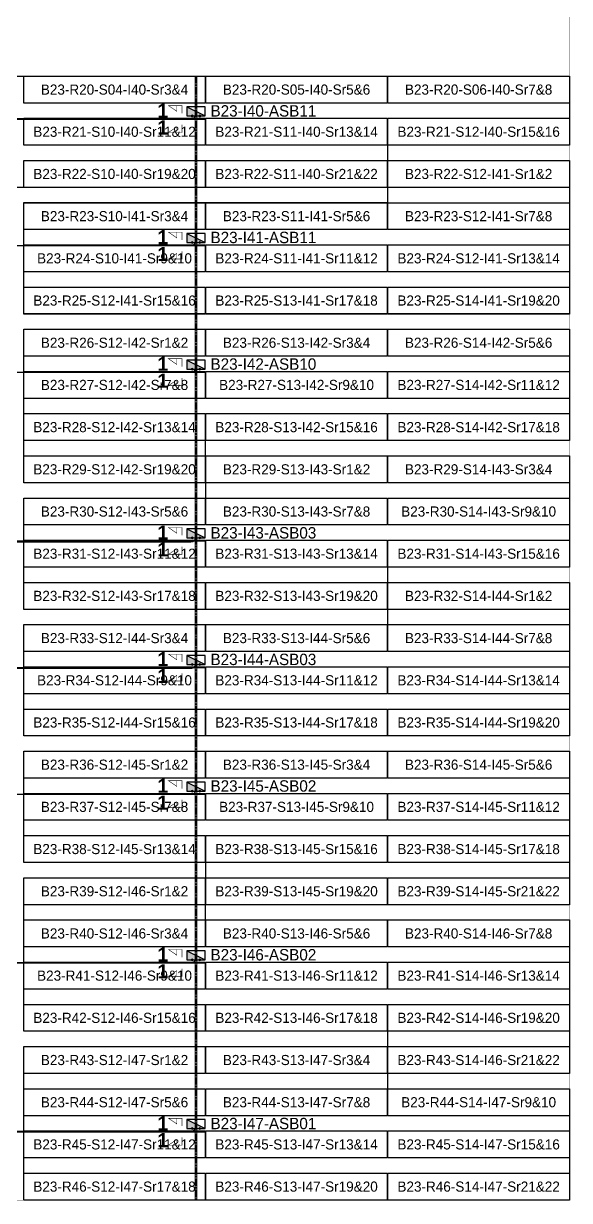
# Model space of a CAD drawing. Header units: metres. Extents: x 529718 to 530172, y 2673462 to 2673812.
# Drawn here: x 530074.7 to 530171.8, y 2673461.7 to 2673670.9 of the extents above; entities that cross this region are included whole.
import ezdxf
from ezdxf.enums import TextEntityAlignment as Align

# ---------------------------------------------------------------- set-up
doc = ezdxf.new("R2010")
doc.units = ezdxf.units.M
doc.linetypes.add('CENTER', pattern=[2, 1.25, -0.25, 0.25, -0.25])
doc.layers.add('Boundary-12.5 MW Block', color=6, linetype='Continuous', lineweight=9)
doc.layers.add('PILE', color=1, linetype='Continuous', lineweight=15)
for name, color, linetype in [('DC Trench BL-23', 40, 'Continuous'), ('E-Inverter Grouping', 2, 'Continuous'), ('Inverter Block-23', 7, 'Continuous'), ('LT Cable(AG) INV to LT Panel BL-23', 2, 'Continuous'), ('Messenger Wire-Block-23 (Master Path)', 30, 'Continuous'), ('Messenger Wire-Block-23 (MW Path)', 191, 'Continuous'), ('MMS Table Block-23', 8, 'Continuous'), ('Plan Line - DC BL-23', 40, 'Continuous'), ('Section Marking BL-23', 2, 'Continuous')]:
    doc.layers.add(name, color=color, linetype=linetype)
doc.styles.add('BoldTextStyle', font='arialbd.ttf')
doc.styles.get("Standard").update_dxf_attribs({"font": 'Adani Regular.ttf'})

# ---------------------------------------------------------------- blocks, each defined once
blk = doc.blocks.new('MMS Table (32.292 x 4.788)')
at = {"color": 0}
blk.add_lwpolyline([(0, -0.002), (0, 4.786), (32.292, 4.786), (32.292, -0.002)], close=True, dxfattribs=at)
at = {"color": 7}
blk.add_attdef('ID1', text='', height=1.8, dxfattribs=at).set_placement((16.146, 2.392), align=Align.MIDDLE_CENTER)
blk = doc.blocks.new('Inverter Block')
h = blk.add_hatch(color=0)
h.dxf.hatch_style = 1
h.paths.add_polyline_path([(-1.46, 2.27), (-1.46, 0.85), (1.46, 0.85)])
at = {"color": 0}
blk.add_lwpolyline([(1.46, 2.27), (-1.46, 2.27), (-1.46, 0.85), (1.46, 0.85)], close=True, dxfattribs=at)
blk.add_lwpolyline([(-1.46, 2.27), (1.46, 0.85)], dxfattribs=at)
at = {"layer": 'PILE'}
for centre in [(-0.61, 0.85), (0.61, 0.85)]:
    blk.add_circle(centre, 0.156, dxfattribs=at)
at = {"color": 7}
blk.add_attdef('ID', (-1.46, 3.01), '', height=1.8, dxfattribs=at)

msp = doc.modelspace()

# ---------------------------------------------------------------- linework, layer by layer
at = {"layer": 'Boundary-12.5 MW Block', "const_width": 0.05}
msp.add_lwpolyline([(529718.4, 2673654.08), (529912.65, 2673654.08), (529922.34, 2673660.7), (529945.14, 2673671.79), (529945.14, 2673804.08), (529977.54, 2673804.08), (529977.54, 2673811.58), (530171.79, 2673811.58), (530171.79, 2673461.79), (529718.4, 2673461.79)], close=True, dxfattribs=at)
at = {"layer": 'DC Trench BL-23', "color": 40, "const_width": 0.15}
msp.add_lwpolyline([(530105.51, 2673661.58), (530105.21, 2673661.58), (530105.21, 2673461.79), (530105.51, 2673461.79)], close=True, dxfattribs=at)
at = {"layer": 'E-Inverter Grouping'}
for points in [[(530171.79, 2673661.58), (530171.79, 2673649.29), (530139.4, 2673649.29), (530139.4, 2673641.79), (530042.32, 2673641.79), (530042.32, 2673661.58)], [(530171.79, 2673514.29), (530107.1, 2673514.29), (530107.1, 2673521.79), (530074.71, 2673521.79), (530074.71, 2673541.58), (530171.79, 2673541.58)], [(530171.79, 2673484.29), (530139.5, 2673484.29), (530139.5, 2673491.79), (530074.71, 2673491.79), (530074.71, 2673519.08), (530107, 2673519.08), (530107, 2673511.58), (530171.79, 2673511.58)], [(530139.4, 2673481.58), (530171.79, 2673481.58), (530171.79, 2673461.79), (530074.71, 2673461.79), (530074.71, 2673489.08), (530139.4, 2673489.08)]]:
    msp.add_lwpolyline(points, close=True, dxfattribs=at)
at = {"layer": 'E-Inverter Grouping', "color": 3}
for points in [[(530171.79, 2673619.29), (530074.71, 2673619.29), (530074.71, 2673639.08), (530139.5, 2673639.08), (530139.5, 2673646.58), (530171.79, 2673646.58)], [(530171.79, 2673616.58), (530171.79, 2673596.79), (530107, 2673596.79), (530107, 2673589.29), (530074.71, 2673589.29), (530074.71, 2673616.58)], [(530107.1, 2673586.58), (530107.1, 2673594.08), (530171.79, 2673594.08), (530171.79, 2673574.29), (530139.4, 2673574.29), (530139.4, 2673566.79), (530074.71, 2673566.79), (530074.71, 2673586.58)], [(530171.79, 2673544.29), (530074.71, 2673544.29), (530074.71, 2673564.08), (530139.5, 2673564.08), (530139.5, 2673571.58), (530171.79, 2673571.58)]]:
    msp.add_lwpolyline(points, close=True, dxfattribs=at)
at = {"layer": 'LT Cable(AG) INV to LT Panel BL-23', "color": 5}
for points in [[(529938.89, 2673646.18), (529937.15, 2673646.18, -0.414214), (529936.25, 2673647.08), (529936.25, 2673654.61, -0.414214), (529937.15, 2673655.51), (529978.37, 2673655.51, -0.124089), (529978.79, 2673655.4), (529978.97, 2673655.31, -0.275941), (529979.44, 2673654.51), (529979.44, 2673654.01), (530104.46, 2673654.01, 0.414214), (530105.36, 2673654.91), (530105.36, 2673655.19)], [(529938.89, 2673646.21), (529937.18, 2673646.21, -0.414214), (529936.28, 2673647.11), (529936.28, 2673654.58, -0.414214), (529937.18, 2673655.48), (529978.36, 2673655.48, -0.124089), (529978.79, 2673655.38), (529978.94, 2673655.29, -0.275941), (529979.42, 2673654.5), (529979.42, 2673632.39, 0.414214), (529980.32, 2673631.49), (530104.46, 2673631.49, 0.414214), (530105.36, 2673632.39), (530105.36, 2673632.69)], [(529940.83, 2673646.26), (529937.23, 2673646.26, -0.414214), (529936.33, 2673647.16), (529936.33, 2673654.53, -0.414214), (529937.23, 2673655.43), (529978.35, 2673655.43, -0.124089), (529978.77, 2673655.33), (529978.89, 2673655.26, -0.275941), (529979.37, 2673654.47), (529979.37, 2673609.84, 0.414214), (529980.27, 2673608.94), (530104.46, 2673608.94, 0.414214), (530105.36, 2673609.84), (530105.36, 2673610.19)], [(529935.8, 2673643.69), (529935.5, 2673643.69, 0.056692), (529935.3, 2673643.66), (529933.73, 2673643.3, -0.056692), (529933.52, 2673643.28), (529929.62, 2673643.28, 0.414214), (529928.72, 2673642.38), (529928.72, 2673625.15, 0.03905), (529928.73, 2673625.01), (529928.82, 2673624.45, -0.03905), (529928.83, 2673624.31), (529928.83, 2673579.71, 0.414214), (529929.73, 2673578.81), (530104.46, 2673578.81, 0.414214), (530105.36, 2673579.71), (530105.36, 2673580.19)], [(529935.8, 2673643.66), (529935.5, 2673643.66, 0.056692), (529935.3, 2673643.64), (529933.73, 2673643.28, -0.056692), (529933.52, 2673643.25), (529929.65, 2673643.25, 0.414214), (529928.75, 2673642.35), (529928.75, 2673625.16, 0.03905), (529928.76, 2673625.02), (529928.85, 2673624.46, -0.03905), (529928.86, 2673624.32), (529928.86, 2673557.24, 0.414214), (529929.76, 2673556.34), (530104.46, 2673556.34, 0.414214), (530105.36, 2673557.24), (530105.36, 2673557.69)], [(529937.79, 2673643.59), (529935.5, 2673643.59, 0.056692), (529935.3, 2673643.56), (529933.73, 2673643.2, -0.056692), (529933.52, 2673643.18), (529929.72, 2673643.18, 0.414214), (529928.82, 2673642.28), (529928.82, 2673625.16, 0.03905), (529928.83, 2673625.02), (529928.92, 2673624.46, -0.03905), (529928.93, 2673624.32), (529928.93, 2673534.81, 0.414214), (529929.83, 2673533.91), (530104.46, 2673533.91, 0.414214), (530105.36, 2673534.81), (530105.36, 2673535.19)], [(529937.79, 2673643.51), (529935.5, 2673643.51, 0.056692), (529935.3, 2673643.49), (529933.73, 2673643.13, -0.056692), (529933.52, 2673643.1), (529929.8, 2673643.1, 0.414214), (529928.9, 2673642.2), (529928.9, 2673625.17, 0.03905), (529928.91, 2673625.03), (529929, 2673624.47, -0.03905), (529929.01, 2673624.33), (529929.01, 2673504.89, 0.414214), (529929.91, 2673503.99), (530104.46, 2673503.99, 0.414214), (530105.36, 2673504.89), (530105.36, 2673505.19)], [(529939.95, 2673643.46), (529935.5, 2673643.46, 0.056692), (529935.3, 2673643.44), (529933.73, 2673643.08, -0.056692), (529933.52, 2673643.05), (529929.85, 2673643.05, 0.414214), (529928.95, 2673642.15), (529928.95, 2673625.17, 0.03905), (529928.96, 2673625.03), (529929.05, 2673624.47, -0.03905), (529929.06, 2673624.33), (529929.06, 2673474.94, 0.414214), (529929.96, 2673474.04), (530104.46, 2673474.04, 0.414214), (530105.36, 2673474.94), (530105.36, 2673475.19)]]:
    msp.add_lwpolyline(points, format="xyb", dxfattribs=at)
at = {"layer": 'Messenger Wire-Block-23 (Master Path)'}
for points in [[(529979.37, 2673653.94), (530107, 2673653.94)], [(529979.37, 2673631.44), (530107, 2673631.44)], [(529979.37, 2673608.94), (530107, 2673608.94)], [(529928.96, 2673578.94), (530107, 2673578.94)], [(529928.96, 2673556.44), (530107, 2673556.44)], [(529928.96, 2673533.94), (530107, 2673533.94)], [(529928.96, 2673503.94), (530107, 2673503.94)], [(529928.96, 2673473.94), (530107, 2673473.94)]]:
    msp.add_lwpolyline(points, dxfattribs=at)
at = {"layer": 'Messenger Wire-Block-23 (MW Path)', "const_width": 0.1}
for points in [[(529979.37, 2673653.94), (530107, 2673653.94)], [(529979.37, 2673631.44), (530107, 2673631.44)], [(529979.37, 2673608.94), (530107, 2673608.94)], [(529928.96, 2673578.94), (530107, 2673578.94)], [(529928.96, 2673556.44), (530107, 2673556.44)], [(529928.96, 2673533.94), (530107, 2673533.94)], [(529928.96, 2673503.94), (530107, 2673503.94)], [(529928.96, 2673473.94), (530107, 2673473.94)]]:
    msp.add_lwpolyline(points, dxfattribs=at)
at = {"layer": 'Plan Line - DC BL-23', "color": 6, "linetype": 'CENTER'}
msp.add_lwpolyline([(530105.36, 2673661.58), (530105.36, 2673461.79)], dxfattribs=at)
at = {"layer": 'Section Marking BL-23', "color": 94, "lineweight": 35, "true_color": 0x00a500, "const_width": 0.1}
for points in [[(530102.86, 2673654.94), (530102.86, 2673656.33), (530100.46, 2673656.33), (530101.94, 2673655.32), (530101.94, 2673656.33)], [(530102.86, 2673652.94), (530102.86, 2673651.55), (530100.46, 2673651.55), (530101.94, 2673652.56), (530101.94, 2673651.55)], [(530102.86, 2673632.44), (530102.86, 2673633.83), (530100.46, 2673633.83), (530101.94, 2673632.82), (530101.94, 2673633.83)], [(530102.86, 2673630.44), (530102.86, 2673629.05), (530100.46, 2673629.05), (530101.94, 2673630.06), (530101.94, 2673629.05)], [(530102.86, 2673609.94), (530102.86, 2673611.33), (530100.46, 2673611.33), (530101.94, 2673610.32), (530101.94, 2673611.33)], [(530102.86, 2673607.94), (530102.86, 2673606.55), (530100.46, 2673606.55), (530101.94, 2673607.56), (530101.94, 2673606.55)], [(530102.86, 2673579.94), (530102.86, 2673581.33), (530100.46, 2673581.33), (530101.94, 2673580.32), (530101.94, 2673581.33)], [(530102.86, 2673577.94), (530102.86, 2673576.55), (530100.46, 2673576.55), (530101.94, 2673577.56), (530101.94, 2673576.55)], [(530102.86, 2673557.44), (530102.86, 2673558.83), (530100.46, 2673558.83), (530101.94, 2673557.82), (530101.94, 2673558.83)], [(530102.86, 2673555.44), (530102.86, 2673554.05), (530100.46, 2673554.05), (530101.94, 2673555.06), (530101.94, 2673554.05)], [(530102.86, 2673534.94), (530102.86, 2673536.33), (530100.46, 2673536.33), (530101.94, 2673535.32), (530101.94, 2673536.33)], [(530102.86, 2673532.94), (530102.86, 2673531.55), (530100.46, 2673531.55), (530101.94, 2673532.56), (530101.94, 2673531.55)], [(530102.86, 2673504.94), (530102.86, 2673506.33), (530100.46, 2673506.33), (530101.94, 2673505.32), (530101.94, 2673506.33)], [(530102.86, 2673502.94), (530102.86, 2673501.55), (530100.46, 2673501.55), (530101.94, 2673502.56), (530101.94, 2673501.55)], [(530102.86, 2673474.94), (530102.86, 2673476.33), (530100.46, 2673476.33), (530101.94, 2673475.32), (530101.94, 2673476.33)], [(530102.86, 2673472.94), (530102.86, 2673471.55), (530100.46, 2673471.55), (530101.94, 2673472.56), (530101.94, 2673471.55)]]:
    msp.add_lwpolyline(points, dxfattribs=at)

# ---------------------------------------------------------------- block references
at = {"layer": 'Inverter Block-23'}
ref = msp.add_blockref('Inverter Block', (530105.36, 2673653.53), dxfattribs=dict(at, xscale=1.124999999976148, yscale=1.124999999976148, zscale=1.124999999976148))
ref.add_attrib('ID', 'B23-I40-ASB11', (530107.94, 2673654.38), dxfattribs={"layer": '0', "color": 7, "height": 2.025})
ref = msp.add_blockref('Inverter Block', (530105.36, 2673631.03), dxfattribs=dict(at, xscale=1.124999999976148, yscale=1.124999999976148, zscale=1.124999999976148))
ref.add_attrib('ID', 'B23-I41-ASB11', (530107.94, 2673631.88), dxfattribs={"layer": '0', "color": 7, "height": 2.025})
ref = msp.add_blockref('Inverter Block', (530105.36, 2673608.53), dxfattribs=dict(at, xscale=1.124999999976148, yscale=1.124999999976148, zscale=1.124999999976148))
ref.add_attrib('ID', 'B23-I42-ASB10', (530107.94, 2673609.38), dxfattribs={"layer": '0', "color": 7, "height": 2.025})
ref = msp.add_blockref('Inverter Block', (530105.36, 2673578.53), dxfattribs=dict(at, xscale=1.124999999976148, yscale=1.124999999976148, zscale=1.124999999976148))
ref.add_attrib('ID', 'B23-I43-ASB03', (530107.94, 2673579.38), dxfattribs={"layer": '0', "color": 7, "height": 2.025})
ref = msp.add_blockref('Inverter Block', (530105.36, 2673556.03), dxfattribs=dict(at, xscale=1.124999999976148, yscale=1.124999999976148, zscale=1.124999999976148))
ref.add_attrib('ID', 'B23-I44-ASB03', (530107.94, 2673556.88), dxfattribs={"layer": '0', "color": 7, "height": 2.025})
ref = msp.add_blockref('Inverter Block', (530105.36, 2673533.53), dxfattribs=dict(at, xscale=1.124999999976148, yscale=1.124999999976148, zscale=1.124999999976148))
ref.add_attrib('ID', 'B23-I45-ASB02', (530107.94, 2673534.38), dxfattribs={"layer": '0', "color": 7, "height": 2.025})
ref = msp.add_blockref('Inverter Block', (530105.36, 2673503.53), dxfattribs=dict(at, xscale=1.124999999976148, yscale=1.124999999976148, zscale=1.124999999976148))
ref.add_attrib('ID', 'B23-I46-ASB02', (530107.94, 2673504.38), dxfattribs={"layer": '0', "color": 7, "height": 2.025})
ref = msp.add_blockref('Inverter Block', (530105.36, 2673473.53), dxfattribs=dict(at, xscale=1.124999999976148, yscale=1.124999999976148, zscale=1.124999999976148))
ref.add_attrib('ID', 'B23-I47-ASB01', (530107.94, 2673474.38), dxfattribs={"layer": '0', "color": 7, "height": 2.025})
at = {"layer": 'MMS Table Block-23'}
for p, values in [((530074.71, 2673656.79), {'ID1': 'B23-R20-S04-I40-Sr3&4'}), ((530107.1, 2673656.79), {'ID1': 'B23-R20-S05-I40-Sr5&6'}), ((530139.5, 2673656.79), {'ID1': 'B23-R20-S06-I40-Sr7&8'}), ((530074.71, 2673649.29), {'ID1': 'B23-R21-S10-I40-Sr11&12'}), ((530107.1, 2673649.29), {'ID1': 'B23-R21-S11-I40-Sr13&14'}), ((530139.5, 2673649.29), {'ID1': 'B23-R21-S12-I40-Sr15&16'}), ((530074.71, 2673641.79), {'ID1': 'B23-R22-S10-I40-Sr19&20'}), ((530107.1, 2673641.79), {'ID1': 'B23-R22-S11-I40-Sr21&22'}), ((530139.5, 2673641.79), {'ID1': 'B23-R22-S12-I41-Sr1&2'}), ((530074.71, 2673634.29), {'ID1': 'B23-R23-S10-I41-Sr3&4'}), ((530107.1, 2673634.29), {'ID1': 'B23-R23-S11-I41-Sr5&6'}), ((530139.5, 2673634.29), {'ID1': 'B23-R23-S12-I41-Sr7&8'}), ((530074.71, 2673626.79), {'ID1': 'B23-R24-S10-I41-Sr9&10'}), ((530107.1, 2673626.79), {'ID1': 'B23-R24-S11-I41-Sr11&12'}), ((530139.5, 2673626.79), {'ID1': 'B23-R24-S12-I41-Sr13&14'}), ((530074.71, 2673619.29), {'ID1': 'B23-R25-S12-I41-Sr15&16'}), ((530107.1, 2673619.29), {'ID1': 'B23-R25-S13-I41-Sr17&18'}), ((530139.5, 2673619.29), {'ID1': 'B23-R25-S14-I41-Sr19&20'}), ((530074.71, 2673611.79), {'ID1': 'B23-R26-S12-I42-Sr1&2'}), ((530107.1, 2673611.79), {'ID1': 'B23-R26-S13-I42-Sr3&4'}), ((530139.5, 2673611.79), {'ID1': 'B23-R26-S14-I42-Sr5&6'}), ((530074.71, 2673604.29), {'ID1': 'B23-R27-S12-I42-Sr7&8'}), ((530107.1, 2673604.29), {'ID1': 'B23-R27-S13-I42-Sr9&10'}), ((530139.5, 2673604.29), {'ID1': 'B23-R27-S14-I42-Sr11&12'}), ((530074.71, 2673596.79), {'ID1': 'B23-R28-S12-I42-Sr13&14'}), ((530107.1, 2673596.79), {'ID1': 'B23-R28-S13-I42-Sr15&16'}), ((530139.5, 2673596.79), {'ID1': 'B23-R28-S14-I42-Sr17&18'}), ((530074.71, 2673589.29), {'ID1': 'B23-R29-S12-I42-Sr19&20'}), ((530107.1, 2673589.29), {'ID1': 'B23-R29-S13-I43-Sr1&2'}), ((530139.5, 2673589.29), {'ID1': 'B23-R29-S14-I43-Sr3&4'}), ((530074.71, 2673581.79), {'ID1': 'B23-R30-S12-I43-Sr5&6'}), ((530107.1, 2673581.79), {'ID1': 'B23-R30-S13-I43-Sr7&8'}), ((530139.5, 2673581.79), {'ID1': 'B23-R30-S14-I43-Sr9&10'}), ((530074.71, 2673574.29), {'ID1': 'B23-R31-S12-I43-Sr11&12'}), ((530107.1, 2673574.29), {'ID1': 'B23-R31-S13-I43-Sr13&14'}), ((530139.5, 2673574.29), {'ID1': 'B23-R31-S14-I43-Sr15&16'}), ((530074.71, 2673566.79), {'ID1': 'B23-R32-S12-I43-Sr17&18'}), ((530107.1, 2673566.79), {'ID1': 'B23-R32-S13-I43-Sr19&20'}), ((530139.5, 2673566.79), {'ID1': 'B23-R32-S14-I44-Sr1&2'}), ((530074.71, 2673559.29), {'ID1': 'B23-R33-S12-I44-Sr3&4'}), ((530107.1, 2673559.29), {'ID1': 'B23-R33-S13-I44-Sr5&6'}), ((530139.5, 2673559.29), {'ID1': 'B23-R33-S14-I44-Sr7&8'}), ((530074.71, 2673551.79), {'ID1': 'B23-R34-S12-I44-Sr9&10'}), ((530107.1, 2673551.79), {'ID1': 'B23-R34-S13-I44-Sr11&12'}), ((530139.5, 2673551.79), {'ID1': 'B23-R34-S14-I44-Sr13&14'}), ((530074.71, 2673544.29), {'ID1': 'B23-R35-S12-I44-Sr15&16'}), ((530107.1, 2673544.29), {'ID1': 'B23-R35-S13-I44-Sr17&18'}), ((530139.5, 2673544.29), {'ID1': 'B23-R35-S14-I44-Sr19&20'}), ((530074.71, 2673536.79), {'ID1': 'B23-R36-S12-I45-Sr1&2'}), ((530107.1, 2673536.79), {'ID1': 'B23-R36-S13-I45-Sr3&4'}), ((530139.5, 2673536.79), {'ID1': 'B23-R36-S14-I45-Sr5&6'}), ((530074.71, 2673529.29), {'ID1': 'B23-R37-S12-I45-Sr7&8'}), ((530107.1, 2673529.29), {'ID1': 'B23-R37-S13-I45-Sr9&10'}), ((530139.5, 2673529.29), {'ID1': 'B23-R37-S14-I45-Sr11&12'}), ((530074.71, 2673521.79), {'ID1': 'B23-R38-S12-I45-Sr13&14'}), ((530107.1, 2673521.79), {'ID1': 'B23-R38-S13-I45-Sr15&16'}), ((530139.5, 2673521.79), {'ID1': 'B23-R38-S14-I45-Sr17&18'}), ((530074.71, 2673514.29), {'ID1': 'B23-R39-S12-I46-Sr1&2'}), ((530107.1, 2673514.29), {'ID1': 'B23-R39-S13-I45-Sr19&20'}), ((530139.5, 2673514.29), {'ID1': 'B23-R39-S14-I45-Sr21&22'}), ((530074.71, 2673506.79), {'ID1': 'B23-R40-S12-I46-Sr3&4'}), ((530107.1, 2673506.79), {'ID1': 'B23-R40-S13-I46-Sr5&6'}), ((530139.5, 2673506.79), {'ID1': 'B23-R40-S14-I46-Sr7&8'}), ((530074.71, 2673499.29), {'ID1': 'B23-R41-S12-I46-Sr9&10'}), ((530107.1, 2673499.29), {'ID1': 'B23-R41-S13-I46-Sr11&12'}), ((530139.5, 2673499.29), {'ID1': 'B23-R41-S14-I46-Sr13&14'}), ((530074.71, 2673491.79), {'ID1': 'B23-R42-S12-I46-Sr15&16'}), ((530107.1, 2673491.79), {'ID1': 'B23-R42-S13-I46-Sr17&18'}), ((530139.5, 2673491.79), {'ID1': 'B23-R42-S14-I46-Sr19&20'}), ((530074.71, 2673484.29), {'ID1': 'B23-R43-S12-I47-Sr1&2'}), ((530107.1, 2673484.29), {'ID1': 'B23-R43-S13-I47-Sr3&4'}), ((530139.5, 2673484.29), {'ID1': 'B23-R43-S14-I46-Sr21&22'}), ((530074.71, 2673476.79), {'ID1': 'B23-R44-S12-I47-Sr5&6'}), ((530107.1, 2673476.79), {'ID1': 'B23-R44-S13-I47-Sr7&8'}), ((530139.5, 2673476.79), {'ID1': 'B23-R44-S14-I47-Sr9&10'}), ((530074.71, 2673469.29), {'ID1': 'B23-R45-S12-I47-Sr11&12'}), ((530107.1, 2673469.29), {'ID1': 'B23-R45-S13-I47-Sr13&14'}), ((530139.5, 2673469.29), {'ID1': 'B23-R45-S14-I47-Sr15&16'}), ((530074.71, 2673461.79), {'ID1': 'B23-R46-S12-I47-Sr17&18'}), ((530107.1, 2673461.79), {'ID1': 'B23-R46-S13-I47-Sr19&20'}), ((530139.5, 2673461.79), {'ID1': 'B23-R46-S14-I47-Sr21&22'})]:
    msp.add_blockref('MMS Table (32.292 x 4.788)', p, dxfattribs=at).add_auto_attribs(values)

# ---------------------------------------------------------------- texts
at = {"layer": 'Section Marking BL-23', "color": 94, "true_color": 0x00a500, "style": 'BoldTextStyle'}
for p in [(530099.46, 2673655.44), (530099.46, 2673652.44), (530099.46, 2673632.94), (530099.46, 2673629.94), (530099.46, 2673610.44), (530099.46, 2673607.44), (530099.46, 2673580.44), (530099.46, 2673577.44), (530099.46, 2673557.94), (530099.46, 2673554.94), (530099.46, 2673535.44), (530099.46, 2673532.44), (530099.46, 2673505.44), (530099.46, 2673502.44), (530099.46, 2673475.44), (530099.46, 2673472.44)]:
    msp.add_text('1', height=2.5, dxfattribs=at).set_placement(p, align=Align.MIDDLE_CENTER)

doc.saveas('drawing.dxf')
